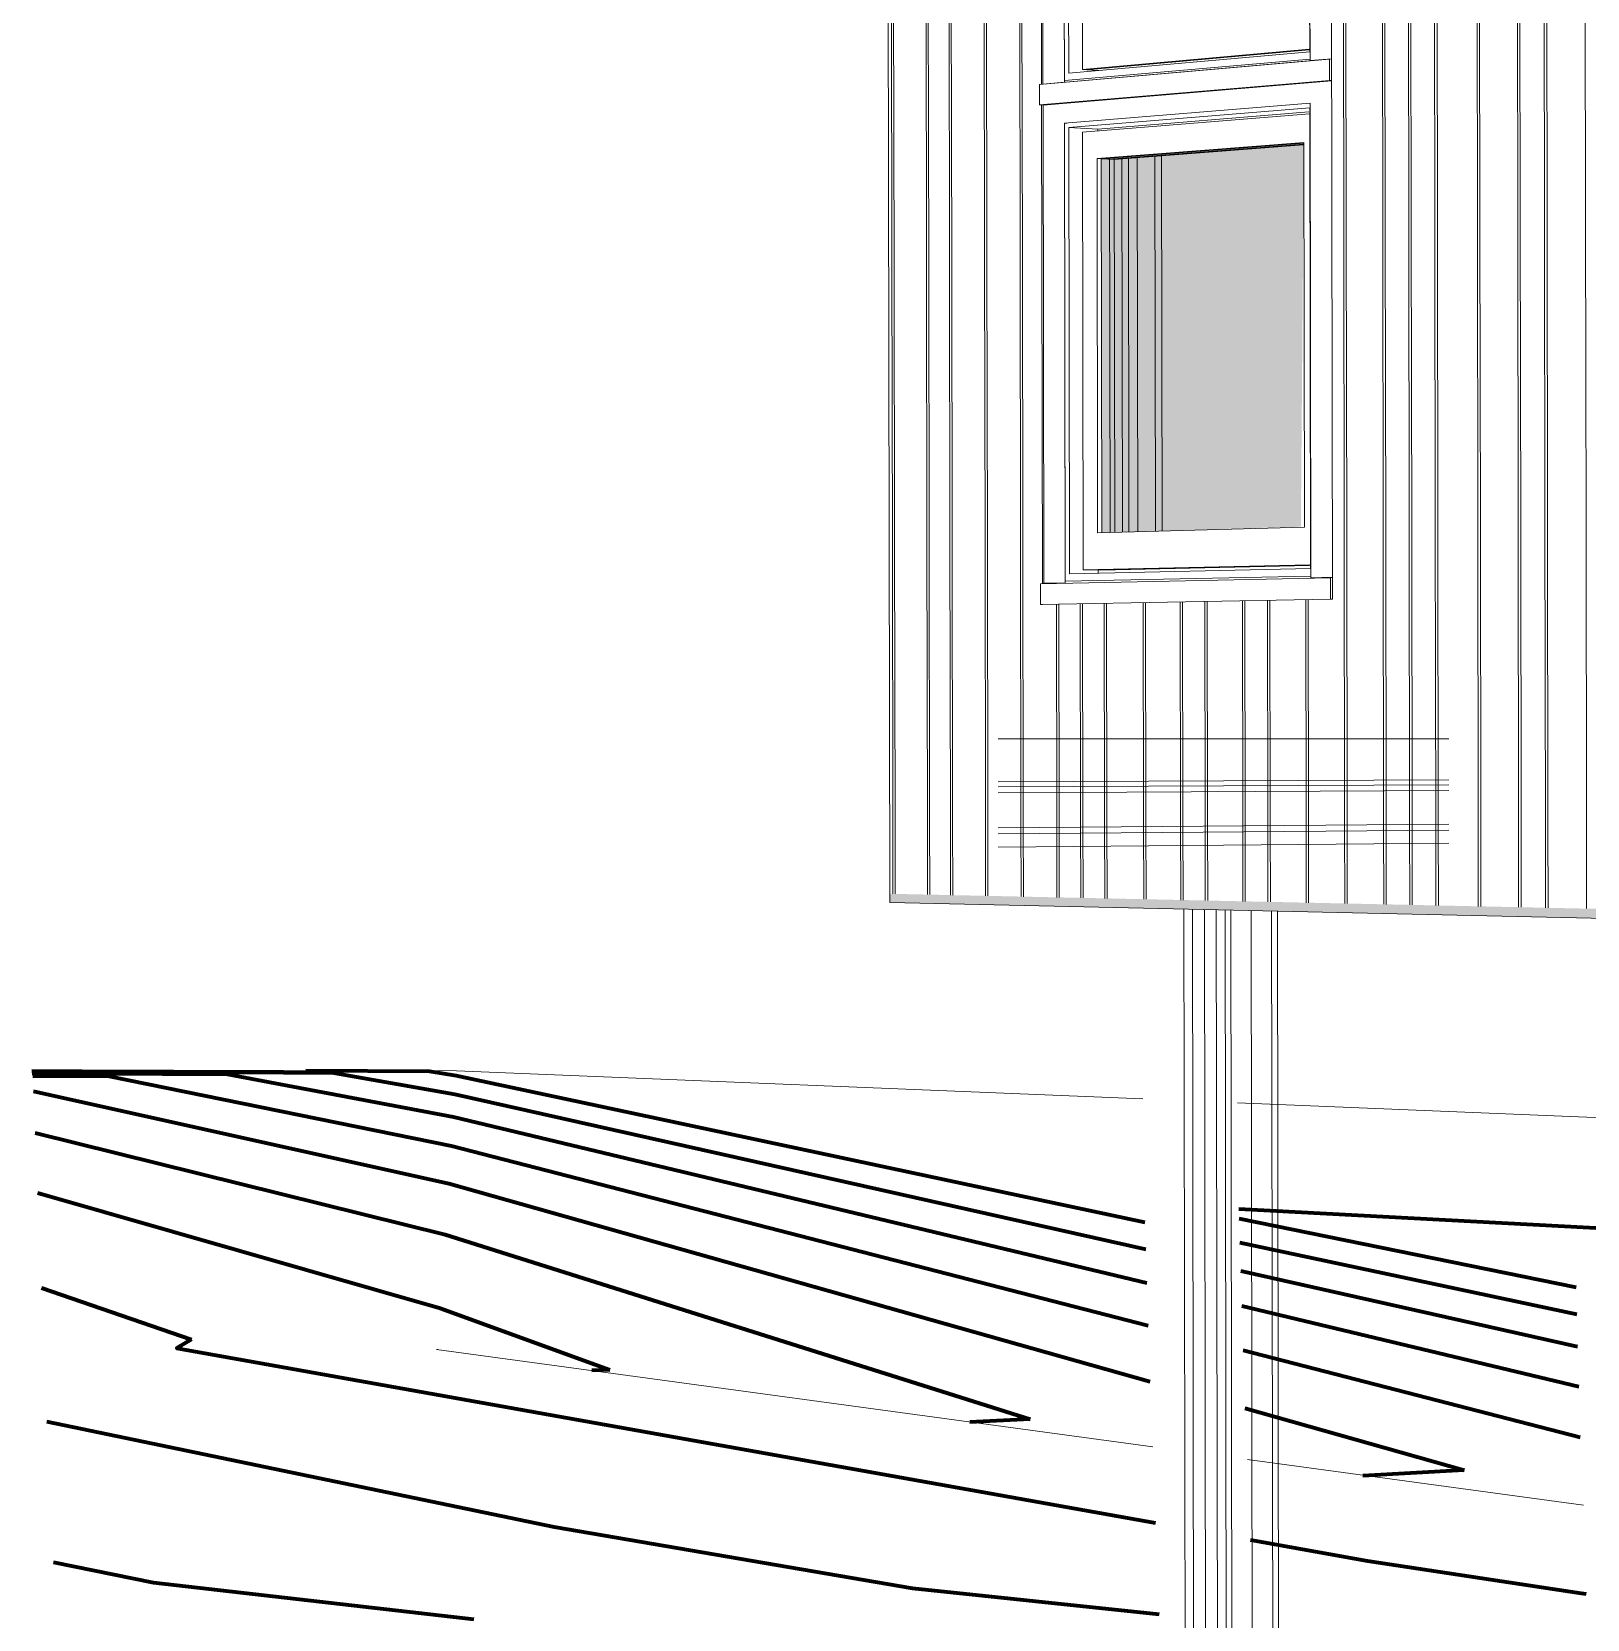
# Model space of a CAD drawing. Header units: inches. Extents: x 5690 to 5695, y -585 to 907.
# Drawn here: x 5691.2908 to 5691.4901, y 126.4581 to 126.6616 of the extents above; entities that cross this region are included whole.
import ezdxf

# ---------------------------------------------------------------- set-up
doc = ezdxf.new("R2010")
doc.units = ezdxf.units.IN
doc.header["$MEASUREMENT"] = 0
for name, color, linetype, lineweight in [('A-CLNG', 13, 'Continuous', 13), ('A-FLOR-LEVL', 51, 'Continuous', 9), ('A-GLAZ-2', 151, 'Continuous', 9), ('A-WALL-PATT-1', 111, 'Continuous', 9), ('C-TOPO', 7, 'Continuous', 9), ('C-TOPO-MAJR', 7, 'Continuous', 70), ('I-WALL', 2, 'Continuous', 13), ('I-WALL-1', 2, 'Continuous', 9), ('S-COLS', 52, 'Continuous', 9)]:
    doc.layers.add(name, color=color, linetype=linetype, lineweight=lineweight)
doc.layers.add('A-GLAZ-1', color=151, linetype='Continuous', lineweight=13, transparency=0.75)

# ---------------------------------------------------------------- blocks, each defined once
blk = doc.blocks.new('FP_53-3D View 1 Copy 1')
at = {"layer": 'A-WALL-PATT-1'}
for p, q in [((8147.26506, 126.63168), (8147.26501, 126.66716)), ((8147.26535, 126.6317), (8147.26529, 126.66719)), ((8147.26063, 126.63139), (8147.26057, 126.66671)), ((8147.26091, 126.63141), (8147.26085, 126.66673)), ((8147.26069, 126.59609), (8147.26063, 126.63139)), ((8147.26063, 126.63139), (8147.26063, 126.63139)), ((8147.26097, 126.5961), (8147.26091, 126.63141)), ((8147.26091, 126.63141), (8147.26091, 126.63141)), ((8147.26512, 126.59621), (8147.26506, 126.63168)), ((8147.26506, 126.63168), (8147.26506, 126.63168)), ((8147.26541, 126.59622), (8147.26535, 126.6317)), ((8147.26535, 126.6317), (8147.26535, 126.6317)), ((8147.26075, 126.5608), (8147.26069, 126.59609)), ((8147.26069, 126.59609), (8147.26069, 126.59609)), ((8147.26103, 126.5608), (8147.26097, 126.5961)), ((8147.26097, 126.5961), (8147.26097, 126.5961)), ((8147.26518, 126.56075), (8147.26512, 126.59621)), ((8147.26512, 126.59621), (8147.26512, 126.59621)), ((8147.26546, 126.56075), (8147.26541, 126.59622)), ((8147.26541, 126.59622), (8147.26541, 126.59622)), ((8147.26076, 126.55106), (8147.26075, 126.5608)), ((8147.26075, 126.5608), (8147.26075, 126.5608)), ((8147.26104, 126.55105), (8147.26103, 126.5608)), ((8147.26103, 126.5608), (8147.26103, 126.5608)), ((8147.2652, 126.55096), (8147.26518, 126.56075)), ((8147.26518, 126.56075), (8147.26518, 126.56075)), ((8147.26548, 126.55096), (8147.26546, 126.56075)), ((8147.26546, 126.56075), (8147.26546, 126.56075))]:
    blk.add_line(p, q, dxfattribs=at)
blk = doc.blocks.new('FP_57-3D View 1 Copy 1')
at = {"layer": 'A-WALL-PATT-1'}
for p, q in [((8147.34427, 126.63679), (8147.34422, 126.67525)), ((8147.34461, 126.63681), (8147.34456, 126.67529)), ((8147.34953, 126.63713), (8147.34948, 126.67579)), ((8147.32687, 126.63566), (8147.32681, 126.67347)), ((8147.32719, 126.63569), (8147.32714, 126.67351)), ((8147.33021, 126.63588), (8147.33016, 126.67382)), ((8147.33054, 126.6359), (8147.33048, 126.67385)), ((8147.33566, 126.63623), (8147.33561, 126.67437)), ((8147.33599, 126.63625), (8147.33593, 126.67441)), ((8147.34083, 126.63657), (8147.34078, 126.6749)), ((8147.34116, 126.63659), (8147.34111, 126.67493)), ((8147.31854, 126.63513), (8147.31849, 126.67262)), ((8147.31886, 126.63515), (8147.3188, 126.67266)), ((8147.32354, 126.63545), (8147.32349, 126.67313)), ((8147.32386, 126.63547), (8147.32381, 126.67317)), ((8147.26801, 126.63187), (8147.26795, 126.66746)), ((8147.2683, 126.63189), (8147.26824, 126.66749)), ((8147.27251, 126.63216), (8147.27246, 126.66792)), ((8147.2728, 126.63218), (8147.27274, 126.66795)), ((8147.27706, 126.63245), (8147.277, 126.66838)), ((8147.27735, 126.63247), (8147.27729, 126.66841)), ((8147.34432, 126.59833), (8147.34427, 126.63679)), ((8147.34427, 126.63679), (8147.34427, 126.63679)), ((8147.34466, 126.59834), (8147.34461, 126.63681)), ((8147.34461, 126.63681), (8147.34461, 126.63681)), ((8147.34959, 126.59847), (8147.34953, 126.63713)), ((8147.34953, 126.63713), (8147.34953, 126.63713)), ((8147.31859, 126.59764), (8147.31854, 126.63513)), ((8147.31854, 126.63513), (8147.31854, 126.63513)), ((8147.31891, 126.59765), (8147.31886, 126.63515)), ((8147.31886, 126.63515), (8147.31886, 126.63515)), ((8147.32359, 126.59778), (8147.32354, 126.63545)), ((8147.32354, 126.63545), (8147.32354, 126.63545)), ((8147.32391, 126.59779), (8147.32386, 126.63547)), ((8147.32386, 126.63547), (8147.32386, 126.63547)), ((8147.32692, 126.59787), (8147.32687, 126.63566)), ((8147.32687, 126.63566), (8147.32687, 126.63566)), ((8147.32724, 126.59788), (8147.32719, 126.63569)), ((8147.32719, 126.63569), (8147.32719, 126.63569)), ((8147.33027, 126.59796), (8147.33021, 126.63588)), ((8147.33021, 126.63588), (8147.33021, 126.63588)), ((8147.33059, 126.59796), (8147.33054, 126.6359)), ((8147.33054, 126.6359), (8147.33054, 126.6359)), ((8147.33571, 126.5981), (8147.33566, 126.63623)), ((8147.33566, 126.63623), (8147.33566, 126.63623)), ((8147.33604, 126.59811), (8147.33599, 126.63625)), ((8147.33599, 126.63625), (8147.33599, 126.63625)), ((8147.34088, 126.59824), (8147.34083, 126.63657)), ((8147.34083, 126.63657), (8147.34083, 126.63657)), ((8147.34122, 126.59825), (8147.34116, 126.63659)), ((8147.34116, 126.63659), (8147.34116, 126.63659)), ((8147.26807, 126.59629), (8147.26801, 126.63187)), ((8147.26801, 126.63187), (8147.26801, 126.63187)), ((8147.26835, 126.5963), (8147.2683, 126.63189)), ((8147.2683, 126.63189), (8147.2683, 126.63189)), ((8147.27257, 126.59641), (8147.27251, 126.63216)), ((8147.27251, 126.63216), (8147.27251, 126.63216)), ((8147.27286, 126.59642), (8147.2728, 126.63218)), ((8147.2728, 126.63218), (8147.2728, 126.63218)), ((8147.27712, 126.59653), (8147.27706, 126.63245)), ((8147.27706, 126.63245), (8147.27706, 126.63245)), ((8147.27741, 126.59654), (8147.27735, 126.63247)), ((8147.27735, 126.63247), (8147.27735, 126.63247)), ((8147.33032, 126.56004), (8147.33027, 126.59796)), ((8147.33027, 126.59796), (8147.33027, 126.59796)), ((8147.33064, 126.56004), (8147.33059, 126.59796)), ((8147.33059, 126.59796), (8147.33059, 126.59796)), ((8147.33576, 126.55998), (8147.33571, 126.5981)), ((8147.33571, 126.5981), (8147.33571, 126.5981)), ((8147.33609, 126.55998), (8147.33604, 126.59811)), ((8147.33604, 126.59811), (8147.33604, 126.59811)), ((8147.34094, 126.55993), (8147.34088, 126.59824)), ((8147.34088, 126.59824), (8147.34088, 126.59824)), ((8147.34127, 126.55992), (8147.34122, 126.59825)), ((8147.34122, 126.59825), (8147.34122, 126.59825)), ((8147.34438, 126.55989), (8147.34432, 126.59833)), ((8147.34432, 126.59833), (8147.34432, 126.59833)), ((8147.34471, 126.55989), (8147.34466, 126.59834)), ((8147.34466, 126.59834), (8147.34466, 126.59834)), ((8147.34964, 126.55983), (8147.34959, 126.59847)), ((8147.34959, 126.59847), (8147.34959, 126.59847)), ((8147.26813, 126.56072), (8147.26807, 126.59629)), ((8147.26807, 126.59629), (8147.26807, 126.59629)), ((8147.26841, 126.56072), (8147.26835, 126.5963)), ((8147.26835, 126.5963), (8147.26835, 126.5963)), ((8147.27263, 126.56067), (8147.27257, 126.59641)), ((8147.27257, 126.59641), (8147.27257, 126.59641)), ((8147.27292, 126.56067), (8147.27286, 126.59642)), ((8147.27286, 126.59642), (8147.27286, 126.59642)), ((8147.27717, 126.56062), (8147.27712, 126.59653)), ((8147.27712, 126.59653), (8147.27712, 126.59653)), ((8147.27747, 126.56062), (8147.27741, 126.59654)), ((8147.27741, 126.59654), (8147.27741, 126.59654)), ((8147.31865, 126.56017), (8147.31859, 126.59764)), ((8147.31859, 126.59764), (8147.31859, 126.59764)), ((8147.31897, 126.56017), (8147.31891, 126.59765)), ((8147.31891, 126.59765), (8147.31891, 126.59765)), ((8147.32365, 126.56011), (8147.32359, 126.59778)), ((8147.32359, 126.59778), (8147.32359, 126.59778)), ((8147.32397, 126.56011), (8147.32391, 126.59779)), ((8147.32391, 126.59779), (8147.32391, 126.59779)), ((8147.32697, 126.56008), (8147.32692, 126.59787)), ((8147.32692, 126.59787), (8147.32692, 126.59787)), ((8147.32729, 126.56007), (8147.32724, 126.59788)), ((8147.32724, 126.59788), (8147.32724, 126.59788)), ((8147.28176, 126.56057), (8147.28172, 126.5882)), ((8147.28206, 126.56057), (8147.28201, 126.5882)), ((8147.28481, 126.56054), (8147.28477, 126.58825)), ((8147.28511, 126.56053), (8147.28507, 126.58826)), ((8147.28789, 126.5605), (8147.28784, 126.58831)), ((8147.28818, 126.5605), (8147.28814, 126.58831)), ((8147.29288, 126.56045), (8147.29284, 126.5884)), ((8147.29318, 126.56045), (8147.29314, 126.5884)), ((8147.29762, 126.5604), (8147.29758, 126.58848)), ((8147.29793, 126.56039), (8147.29788, 126.58849)), ((8147.30078, 126.56036), (8147.30073, 126.58854)), ((8147.30108, 126.56036), (8147.30104, 126.58854)), ((8147.3056, 126.56031), (8147.30555, 126.58862)), ((8147.3059, 126.56031), (8147.30586, 126.58863)), ((8147.3088, 126.56028), (8147.30876, 126.58868)), ((8147.30911, 126.56027), (8147.30907, 126.58869)), ((8147.3137, 126.56022), (8147.31366, 126.58877)), ((8147.31401, 126.56022), (8147.31397, 126.58878)), ((8147.26814, 126.5509), (8147.26813, 126.56072)), ((8147.26813, 126.56072), (8147.26813, 126.56072)), ((8147.26843, 126.55089), (8147.26841, 126.56072)), ((8147.26841, 126.56072), (8147.26841, 126.56072)), ((8147.27264, 126.55081), (8147.27263, 126.56067)), ((8147.27263, 126.56067), (8147.27263, 126.56067)), ((8147.27293, 126.5508), (8147.27292, 126.56067)), ((8147.27292, 126.56067), (8147.27292, 126.56067)), ((8147.27719, 126.55071), (8147.27717, 126.56062)), ((8147.27717, 126.56062), (8147.27717, 126.56062)), ((8147.27748, 126.5507), (8147.27747, 126.56062)), ((8147.27747, 126.56062), (8147.27747, 126.56062)), ((8147.28178, 126.55061), (8147.28176, 126.56057)), ((8147.28176, 126.56057), (8147.28176, 126.56057)), ((8147.28207, 126.5506), (8147.28206, 126.56057)), ((8147.28206, 126.56057), (8147.28206, 126.56057)), ((8147.28483, 126.55055), (8147.28481, 126.56054)), ((8147.28481, 126.56054), (8147.28481, 126.56054)), ((8147.28513, 126.55054), (8147.28511, 126.56053)), ((8147.28511, 126.56053), (8147.28511, 126.56053)), ((8147.2879, 126.55048), (8147.28789, 126.5605)), ((8147.28789, 126.5605), (8147.28789, 126.5605)), ((8147.2882, 126.55047), (8147.28818, 126.5605)), ((8147.28818, 126.5605), (8147.28818, 126.5605)), ((8147.2929, 126.55037), (8147.29288, 126.56045)), ((8147.29288, 126.56045), (8147.29288, 126.56045)), ((8147.2932, 126.55037), (8147.29318, 126.56045)), ((8147.29318, 126.56045), (8147.29318, 126.56045)), ((8147.29764, 126.55027), (8147.29762, 126.5604)), ((8147.29762, 126.5604), (8147.29762, 126.5604)), ((8147.29794, 126.55027), (8147.29793, 126.56039)), ((8147.29793, 126.56039), (8147.29793, 126.56039)), ((8147.30079, 126.55021), (8147.30078, 126.56036)), ((8147.30078, 126.56036), (8147.30078, 126.56036)), ((8147.3011, 126.5502), (8147.30108, 126.56036)), ((8147.30108, 126.56036), (8147.30108, 126.56036)), ((8147.30561, 126.5501), (8147.3056, 126.56031)), ((8147.3056, 126.56031), (8147.3056, 126.56031)), ((8147.30592, 126.5501), (8147.3059, 126.56031)), ((8147.3059, 126.56031), (8147.3059, 126.56031)), ((8147.30882, 126.55004), (8147.3088, 126.56028)), ((8147.3088, 126.56028), (8147.3088, 126.56028)), ((8147.30913, 126.55003), (8147.30911, 126.56027)), ((8147.30911, 126.56027), (8147.30911, 126.56027)), ((8147.31372, 126.54993), (8147.3137, 126.56022)), ((8147.3137, 126.56022), (8147.3137, 126.56022)), ((8147.31403, 126.54992), (8147.31401, 126.56022)), ((8147.31401, 126.56022), (8147.31401, 126.56022)), ((8147.31866, 126.54983), (8147.31865, 126.56017)), ((8147.31865, 126.56017), (8147.31865, 126.56017)), ((8147.31898, 126.54982), (8147.31897, 126.56017)), ((8147.31897, 126.56017), (8147.31897, 126.56017)), ((8147.32366, 126.54972), (8147.32365, 126.56011)), ((8147.32365, 126.56011), (8147.32365, 126.56011)), ((8147.32398, 126.54971), (8147.32397, 126.56011)), ((8147.32397, 126.56011), (8147.32397, 126.56011)), ((8147.32699, 126.54965), (8147.32697, 126.56008)), ((8147.32697, 126.56008), (8147.32697, 126.56008)), ((8147.32731, 126.54964), (8147.32729, 126.56007)), ((8147.32729, 126.56007), (8147.32729, 126.56007)), ((8147.33033, 126.54958), (8147.33032, 126.56004)), ((8147.33032, 126.56004), (8147.33032, 126.56004)), ((8147.33066, 126.54957), (8147.33064, 126.56004)), ((8147.33064, 126.56004), (8147.33064, 126.56004)), ((8147.33578, 126.54946), (8147.33576, 126.55998)), ((8147.33576, 126.55998), (8147.33576, 126.55998)), ((8147.33611, 126.54946), (8147.33609, 126.55998)), ((8147.33609, 126.55998), (8147.33609, 126.55998)), ((8147.34095, 126.54935), (8147.34094, 126.55993)), ((8147.34094, 126.55993), (8147.34094, 126.55993)), ((8147.34128, 126.54935), (8147.34127, 126.55992)), ((8147.34127, 126.55992), (8147.34127, 126.55992)), ((8147.34439, 126.54928), (8147.34438, 126.55989)), ((8147.34438, 126.55989), (8147.34438, 126.55989)), ((8147.34472, 126.54927), (8147.34471, 126.55989)), ((8147.34471, 126.55989), (8147.34471, 126.55989)), ((8147.34965, 126.54917), (8147.34964, 126.55983)), ((8147.34964, 126.55983), (8147.34964, 126.55983))]:
    blk.add_line(p, q, dxfattribs=at)
blk = doc.blocks.new('FP_63-3D View 1 Copy 1')
at = {"layer": 'S-COLS'}
for p, q in [((8147.29938, 126.38909), (8147.29914, 126.54907)), ((8147.30091, 126.3888), (8147.30067, 126.54903)), ((8147.30244, 126.38852), (8147.3022, 126.549))]:
    blk.add_line(p, q, dxfattribs=at)
blk = doc.blocks.new('FP_64-3D View 1 Copy 1')
at = {"layer": 'S-COLS'}
for p, q in [((8147.30429, 126.3884), (8147.30405, 126.54896)), ((8147.30691, 126.38873), (8147.30668, 126.5489)), ((8147.30953, 126.38907), (8147.30929, 126.54884))]:
    blk.add_line(p, q, dxfattribs=at)

msp = doc.modelspace()

# ---------------------------------------------------------------- hatches: boundary and pattern name
at = {"layer": 'A-CLNG'}
msp.add_hatch(color=256, dxfattribs=at).paths.add_polyline_path([(5691.64344, 126.54452), (5691.64344, 126.5459), (5691.40075, 126.55107), (5691.40075, 126.54996), (5691.64255, 126.54454)], flags=0)
at = {"layer": 'A-GLAZ-1'}
msp.add_hatch(color=256, dxfattribs=at).paths.add_polyline_path([(5691.42792, 126.59737), (5691.45344, 126.59812), (5691.45383, 126.6473), (5691.42785, 126.64529), (5691.42792, 126.59808)], flags=0)

# ---------------------------------------------------------------- linework, layer by layer
at = {"layer": 'A-CLNG'}
for p, q in [((5691.40075, 126.54996), (5691.40075, 126.55107)), ((5691.64344, 126.54452), (5691.40075, 126.54996))]:
    msp.add_line(p, q, dxfattribs=at)
at = {"layer": 'A-FLOR-LEVL'}
for p, q in [((5691.41464, 126.57095), (5691.47239, 126.57095)), ((5691.41464, 126.56544), (5691.4724, 126.56566)), ((5691.41464, 126.56479), (5691.4724, 126.56503)), ((5691.41464, 126.56402), (5691.4724, 126.5643)), ((5691.41463, 126.55954), (5691.47241, 126.55999)), ((5691.41463, 126.55875), (5691.47241, 126.55923)), ((5691.41463, 126.55703), (5691.47241, 126.55758))]:
    msp.add_line(p, q, dxfattribs=at)
at = {"layer": 'A-GLAZ-2'}
for p, q in [((5691.42029, 126.71889), (5691.42039, 126.65484)), ((5691.42039, 126.65486), (5691.42029, 126.71889)), ((5691.45449, 126.71808), (5691.45457, 126.659)), ((5691.45454, 126.71874), (5691.45462, 126.65807)), ((5691.45454, 126.71874), (5691.45462, 126.65787)), ((5691.42314, 126.6553), (5691.42305, 126.71404)), ((5691.42314, 126.6551), (5691.42305, 126.71404)), ((5691.42369, 126.65626), (5691.4236, 126.71349)), ((5691.42537, 126.71285), (5691.42546, 126.65673)), ((5691.45457, 126.659), (5691.42369, 126.65626)), ((5691.42546, 126.65673), (5691.45452, 126.65932)), ((5691.4545, 126.65924), (5691.42599, 126.6567)), ((5691.42599, 126.6567), (5691.4545, 126.65924)), ((5691.41996, 126.65481), (5691.45713, 126.65806)), ((5691.45738, 126.65811), (5691.42039, 126.65486)), ((5691.45738, 126.65811), (5691.42039, 126.65486)), ((5691.45462, 126.65807), (5691.42314, 126.6553)), ((5691.45739, 126.65811), (5691.45462, 126.65787)), ((5691.45739, 126.6581), (5691.45713, 126.65806)), ((5691.45713, 126.65806), (5691.45713, 126.65533)), ((5691.45713, 126.65533), (5691.41996, 126.65218)), ((5691.42314, 126.6551), (5691.42039, 126.65486)), ((5691.4204, 126.65215), (5691.45739, 126.65529)), ((5691.42599, 126.6567), (5691.42546, 126.65673)), ((5691.42599, 126.6567), (5691.42754, 126.65661)), ((5691.45713, 126.65533), (5691.4574, 126.65532)), ((5691.41996, 126.65481), (5691.42039, 126.65486)), ((5691.41996, 126.65218), (5691.41996, 126.65481)), ((5691.4204, 126.65215), (5691.41996, 126.65218)), ((5691.4204, 126.65215), (5691.42049, 126.59087)), ((5691.42049, 126.59087), (5691.4204, 126.65215)), ((5691.42315, 126.64983), (5691.45463, 126.65242)), ((5691.42315, 126.64983), (5691.45463, 126.65242)), ((5691.4237, 126.64928), (5691.45458, 126.6518)), ((5691.45454, 126.65103), (5691.42547, 126.64869)), ((5691.45444, 126.65128), (5691.4274, 126.64908)), ((5691.45458, 126.6518), (5691.45467, 126.59275)), ((5691.45463, 126.65242), (5691.45472, 126.59179)), ((5691.45463, 126.65242), (5691.45472, 126.59158)), ((5691.42324, 126.59113), (5691.42315, 126.64983)), ((5691.42341, 126.64982), (5691.42315, 126.64983)), ((5691.42324, 126.59093), (5691.42315, 126.64983)), ((5691.42315, 126.64983), (5691.42341, 126.64982)), ((5691.42379, 126.59207), (5691.4237, 126.64928)), ((5691.4237, 126.64928), (5691.4274, 126.64908)), ((5691.4274, 126.64908), (5691.4274, 126.64885)), ((5691.42547, 126.64869), (5691.42556, 126.59259)), ((5691.42732, 126.64532), (5691.45384, 126.64737)), ((5691.45382, 126.6473), (5691.42785, 126.64529)), ((5691.45382, 126.6473), (5691.42785, 126.64529)), ((5691.42785, 126.64529), (5691.45382, 126.6473)), ((5691.42891, 126.64524), (5691.45378, 126.64715)), ((5691.45376, 126.64707), (5691.42953, 126.64521)), ((5691.45384, 126.64737), (5691.45391, 126.59808)), ((5691.42739, 126.59735), (5691.42732, 126.64532)), ((5691.42732, 126.64532), (5691.42785, 126.64529)), ((5691.42785, 126.64529), (5691.42792, 126.59737)), ((5691.42891, 126.64524), (5691.42785, 126.64529)), ((5691.42785, 126.64529), (5691.42792, 126.59737)), ((5691.42792, 126.59737), (5691.42785, 126.64529)), ((5691.42785, 126.64529), (5691.42953, 126.64521)), ((5691.42898, 126.5974), (5691.42891, 126.64524)), ((5691.42953, 126.64521), (5691.4296, 126.59742)), ((5691.43051, 126.64529), (5691.43059, 126.59744)), ((5691.43134, 126.64536), (5691.43141, 126.59747)), ((5691.43247, 126.64545), (5691.43255, 126.5975)), ((5691.43482, 126.59757), (5691.43474, 126.64563)), ((5691.43474, 126.64563), (5691.43482, 126.59757)), ((5691.4356, 126.6457), (5691.43567, 126.59759)), ((5691.45391, 126.59808), (5691.42739, 126.59735)), ((5691.45467, 126.59275), (5691.42379, 126.59207)), ((5691.42556, 126.59259), (5691.45461, 126.59325)), ((5691.42609, 126.59258), (5691.42556, 126.59259)), ((5691.45459, 126.59322), (5691.42609, 126.59258)), ((5691.42609, 126.59258), (5691.45459, 126.59322)), ((5691.42609, 126.59258), (5691.42777, 126.59256)), ((5691.42748, 126.59255), (5691.42748, 126.59216)), ((5691.45453, 126.59316), (5691.42777, 126.59256)), ((5691.42006, 126.59079), (5691.45723, 126.59156)), ((5691.42006, 126.59079), (5691.42049, 126.59087)), ((5691.42006, 126.58817), (5691.42006, 126.59079)), ((5691.42324, 126.59093), (5691.42049, 126.59087)), ((5691.45472, 126.59179), (5691.42324, 126.59113)), ((5691.45749, 126.59164), (5691.45472, 126.59158)), ((5691.45749, 126.59161), (5691.45723, 126.59156)), ((5691.45723, 126.59156), (5691.45723, 126.58884)), ((5691.45723, 126.58884), (5691.42006, 126.58817)), ((5691.42032, 126.58816), (5691.42006, 126.58817)), ((5691.45723, 126.58884), (5691.45749, 126.58883))]:
    msp.add_line(p, q, dxfattribs=at)
at = {"layer": 'C-TOPO'}
for p, q in [((5691.34524, 126.52839), (5691.2908, 126.52851)), ((5691.34524, 126.52839), (5691.43317, 126.52477)), ((5691.44531, 126.52426), (5691.49425, 126.52225)), ((5691.43448, 126.48019), (5691.34267, 126.49266)), ((5691.34283, 126.49264), (5691.34271, 126.49266)), ((5691.48966, 126.4727), (5691.44661, 126.47854))]:
    msp.add_line(p, q, dxfattribs=at)
at = {"layer": 'C-TOPO-MAJR'}
for p, q in [((5691.32592, 126.52844), (5691.34179, 126.52834)), ((5691.29155, 126.51273), (5691.34312, 126.49796)), ((5691.44551, 126.51067), (5691.49443, 126.50807)), ((5691.48871, 126.50062), (5691.44553, 126.50939)), ((5691.44562, 126.50639), (5691.4888, 126.4972)), ((5691.44573, 126.50276), (5691.48891, 126.49306)), ((5691.29203, 126.50057), (5691.31127, 126.49393)), ((5691.44586, 126.49827), (5691.48905, 126.48793)), ((5691.34312, 126.49796), (5691.36488, 126.49005)), ((5691.44603, 126.49258), (5691.48923, 126.48144)), ((5691.36488, 126.49005), (5691.36257, 126.48995)), ((5691.44626, 126.48513), (5691.47436, 126.4772)), ((5691.41875, 126.48373), (5691.41102, 126.48333)), ((5691.47436, 126.4772), (5691.46139, 126.47646))]:
    msp.add_line(p, q, dxfattribs=at)
for points in [[(5691.29082, 126.52838, 0), (5691.32951, 126.52814, 0), (5691.34503, 126.52539, 0), (5691.43356, 126.5055, 0)], [(5691.29087, 126.52809, 0), (5691.3159, 126.52793, 0), (5691.34483, 126.52246, 0), (5691.43369, 126.50119, 0)], [(5691.29093, 126.52775, 0), (5691.30072, 126.52769, 0), (5691.34457, 126.51876, 0), (5691.43386, 126.49572, 0)], [(5691.34179, 126.52834, 0), (5691.34519, 126.52776, 0), (5691.43345, 126.50898, 0)], [(5691.29104, 126.52579, 0), (5691.34423, 126.51393, 0), (5691.43408, 126.48857, 0)], [(5691.29125, 126.52045, 0), (5691.34378, 126.50738, 0), (5691.41875, 126.48373, 0)], [(5691.31127, 126.49393, 0), (5691.30939, 126.49283, 0), (5691.43483, 126.47043, 0)], [(5691.29274, 126.48345, 0), (5691.35776, 126.46993, 0), (5691.40369, 126.46207, 0), (5691.43529, 126.45875, 0)], [(5691.44697, 126.46827, 0), (5691.46198, 126.46558, 0), (5691.48938, 126.46142, 0), (5691.49002, 126.46136, 0)], [(5691.29359, 126.46538, 0), (5691.3064, 126.4628, 0), (5691.34745, 126.45808, 0)]]:
    msp.add_polyline3d(points, dxfattribs=at)
at = {"layer": 'I-WALL'}
for p, q in [((5691.40075, 126.55107), (5691.40043, 126.74412)), ((5691.4573, 126.72466), (5691.45749, 126.58883)), ((5691.42022, 126.65481), (5691.42012, 126.7189)), ((5691.42032, 126.5908), (5691.42022, 126.65218))]:
    msp.add_line(p, q, dxfattribs=at)
at = {"layer": 'S-COLS'}
for p, q in [((5691.43845, 126.54909), (5691.43869, 126.38929)), ((5691.44396, 126.38831), (5691.44372, 126.54897)), ((5691.45067, 126.38916), (5691.45043, 126.54882))]:
    msp.add_line(p, q, dxfattribs=at)

# ---------------------------------------------------------------- block references
at = {"layer": 'I-WALL-1'}
for name in ['FP_57-3D View 1 Copy 1', 'FP_53-3D View 1 Copy 1']:
    msp.add_blockref(name, (-2455.8596, 0), dxfattribs=at)
at = {"layer": 'S-COLS'}
for name in ['FP_63-3D View 1 Copy 1', 'FP_64-3D View 1 Copy 1']:
    msp.add_blockref(name, (-2455.8596, 0), dxfattribs=at)

doc.saveas('drawing.dxf')
